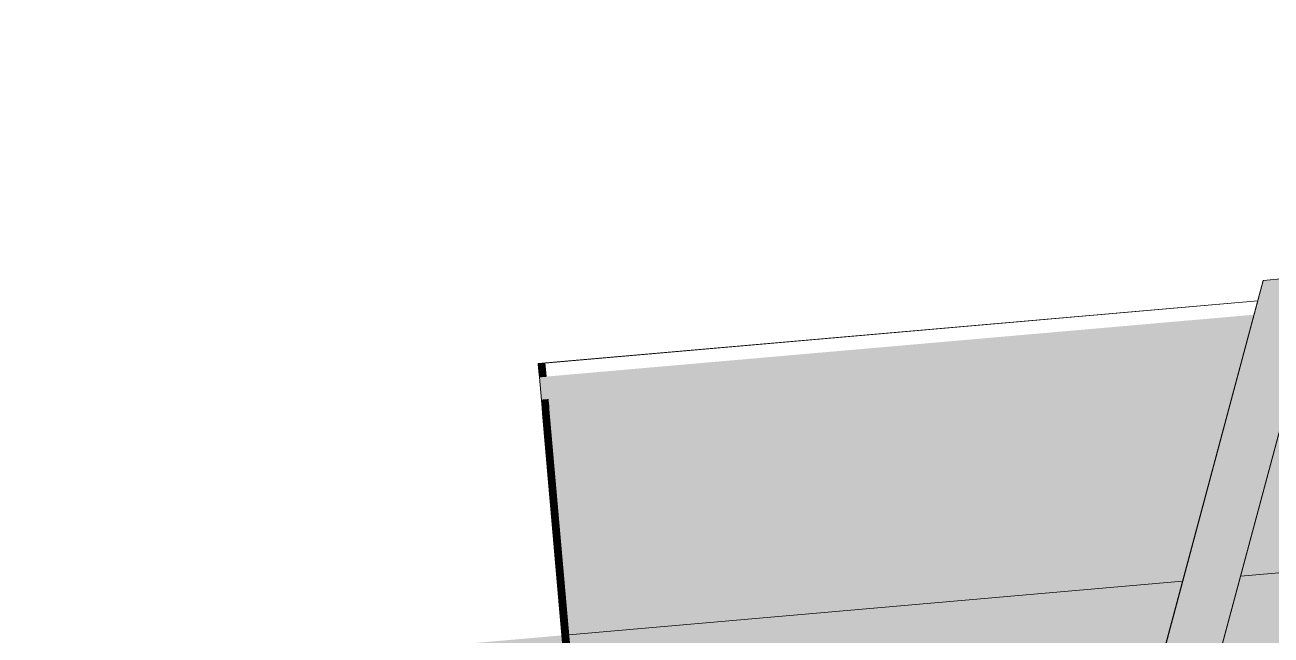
# Model space of a CAD drawing. Header units: millimetres. Extents: x 632 to 546626, y -3890 to 22200.
# Drawn here: x 370516.2 to 370584.7, y 16885.2 to 16918.7 of the extents above; entities that cross this region are included whole.
import ezdxf

# ---------------------------------------------------------------- set-up
doc = ezdxf.new("R2010")
doc.units = ezdxf.units.MM
doc.layers.add('A-270-M_ROOF', color=132, linetype='Continuous', lineweight=13)
doc.layers.add('A-770-ME_FFE_SA', color=91, linetype='Continuous', lineweight=13)

# ---------------------------------------------------------------- blocks, each defined once
blk = doc.blocks.new('Static Line_Sayfa_Metal Deck_Pan Mount - Up to 15 _ pitch - Max 2 Users-1845874-S6_501-SECTION A6')
at = {"layer": 'A-770-ME_FFE_SA', "lineweight": 5, "transparency": 33554432}
for points in [[(4548485.55, 16846.463), (4548530.379, 16850.385), (4548544.175, 16901.871), (4548684.179, 16914.12), (4548706.706, 16865.811), (4548751.534, 16869.733), (4548751.273, 16872.722), (4548708.537, 16868.983), (4548686.01, 16917.291), (4548541.814, 16904.65), (4548528.025, 16853.19), (4548485.289, 16849.451), (4548485.518, 16846.834)], [(4548506.273, 16851.037), (4548705.512, 16868.468), (4548701.285, 16916.782), (4548502.046, 16899.351), (4548504.112, 16875.742)], [(4548506.314, 16851.04), (4548705.553, 16868.471), (4548701.326, 16916.786), (4548502.087, 16899.355), (4548504.153, 16875.742)], [(4548506.355, 16851.044), (4548705.594, 16868.475), (4548701.367, 16916.789), (4548502.128, 16899.358), (4548504.194, 16875.742)], [(4548506.396, 16851.047), (4548705.635, 16868.479), (4548701.408, 16916.793), (4548502.169, 16899.362), (4548504.236, 16875.742)], [(4548506.437, 16851.051), (4548705.676, 16868.482), (4548701.449, 16916.797), (4548502.21, 16899.366), (4548504.277, 16875.742)], [(4548506.478, 16851.055), (4548705.717, 16868.486), (4548701.49, 16916.8), (4548502.251, 16899.369), (4548504.318, 16875.742)], [(4548506.519, 16851.058), (4548705.758, 16868.489), (4548701.531, 16916.804), (4548502.292, 16899.373), (4548504.359, 16875.742)], [(4548506.56, 16851.062), (4548705.799, 16868.493), (4548701.572, 16916.807), (4548502.333, 16899.376), (4548504.401, 16875.742)], [(4548506.601, 16851.065), (4548705.84, 16868.497), (4548701.613, 16916.811), (4548502.374, 16899.38), (4548504.442, 16875.742)], [(4548506.642, 16851.069), (4548705.881, 16868.5), (4548701.654, 16916.815), (4548502.415, 16899.383), (4548504.483, 16875.742)], [(4548506.449, 16849.044), (4548705.688, 16866.476), (4548701.461, 16914.79), (4548502.222, 16897.359), (4548504.113, 16875.742)], [(4548506.49, 16849.048), (4548705.729, 16866.479), (4548701.502, 16914.794), (4548502.263, 16897.362), (4548504.154, 16875.742)], [(4548506.531, 16849.052), (4548705.77, 16866.483), (4548701.543, 16914.797), (4548502.304, 16897.366), (4548504.195, 16875.742)], [(4548506.572, 16849.055), (4548705.811, 16866.486), (4548701.584, 16914.801), (4548502.345, 16897.37), (4548504.237, 16875.742)], [(4548506.613, 16849.059), (4548705.852, 16866.49), (4548701.624, 16914.804), (4548502.386, 16897.373), (4548504.278, 16875.742)], [(4548506.654, 16849.062), (4548705.893, 16866.494), (4548701.665, 16914.808), (4548502.427, 16897.377), (4548504.319, 16875.742)], [(4548506.695, 16849.066), (4548705.934, 16866.497), (4548701.706, 16914.812), (4548502.468, 16897.38), (4548504.361, 16875.742)], [(4548506.736, 16849.07), (4548705.975, 16866.501), (4548701.747, 16914.815), (4548502.509, 16897.384), (4548504.402, 16875.742)], [(4548506.777, 16849.073), (4548706.015, 16866.504), (4548701.788, 16914.819), (4548502.55, 16897.388), (4548504.443, 16875.742)], [(4548506.818, 16849.077), (4548706.056, 16866.508), (4548701.829, 16914.822), (4548502.59, 16897.391), (4548504.485, 16875.742)]]:
    blk.add_hatch(color=256, dxfattribs=at).paths.add_polyline_path(points)
at = {"layer": 'A-770-ME_FFE_SA', "lineweight": 5}
for p, q in [((4548686.01, 16917.291), (4548541.821, 16904.676)), ((4548541.825, 16904.677), (4548589.012, 16908.805)), ((4548541.821, 16904.676), (4548528.025, 16853.19)), ((4548528.029, 16853.191), (4548541.817, 16904.65)), ((4548541.817, 16904.65), (4548541.825, 16904.677)), ((4548541.521, 16903.558), (4548501.981, 16900.099)), ((4548541.521, 16903.558), (4548502.022, 16900.102)), ((4548541.521, 16903.558), (4548502.063, 16900.106)), ((4548541.521, 16903.558), (4548502.104, 16900.11)), ((4548541.521, 16903.558), (4548502.145, 16900.113)), ((4548541.521, 16903.558), (4548502.186, 16900.117)), ((4548541.521, 16903.558), (4548502.227, 16900.12)), ((4548541.521, 16903.558), (4548502.268, 16900.124)), ((4548541.521, 16903.558), (4548502.309, 16900.127)), ((4548541.521, 16903.558), (4548502.35, 16900.131)), ((4548530.379, 16850.385), (4548544.175, 16901.871)), ((4548544.179, 16901.871), (4548530.383, 16850.385)), ((4548506.251, 16851.285), (4548502.046, 16899.351)), ((4548502.22, 16897.359), (4548506.251, 16851.285)), ((4548506.253, 16851.285), (4548502.222, 16897.359)), ((4548502.222, 16897.359), (4548506.253, 16851.285)), ((4548502.261, 16897.362), (4548506.292, 16851.289)), ((4548506.292, 16851.289), (4548502.261, 16897.362)), ((4548506.294, 16851.289), (4548502.263, 16897.362)), ((4548502.263, 16897.362), (4548506.294, 16851.289)), ((4548502.302, 16897.366), (4548506.333, 16851.292)), ((4548506.333, 16851.292), (4548502.302, 16897.366)), ((4548506.335, 16851.293), (4548502.304, 16897.366)), ((4548502.304, 16897.366), (4548506.335, 16851.293)), ((4548502.343, 16897.37), (4548506.374, 16851.296)), ((4548506.374, 16851.296), (4548502.343, 16897.37)), ((4548506.376, 16851.296), (4548502.345, 16897.37)), ((4548502.345, 16897.37), (4548506.376, 16851.296)), ((4548502.384, 16897.373), (4548506.415, 16851.3)), ((4548506.415, 16851.3), (4548502.384, 16897.373)), ((4548506.417, 16851.3), (4548502.386, 16897.373)), ((4548502.386, 16897.373), (4548506.417, 16851.3)), ((4548502.425, 16897.377), (4548506.456, 16851.303)), ((4548506.456, 16851.303), (4548502.425, 16897.377)), ((4548506.458, 16851.303), (4548502.427, 16897.377)), ((4548502.427, 16897.377), (4548506.458, 16851.303)), ((4548502.466, 16897.38), (4548506.497, 16851.307)), ((4548506.497, 16851.307), (4548502.466, 16897.38)), ((4548506.499, 16851.307), (4548502.468, 16897.38)), ((4548502.468, 16897.38), (4548506.499, 16851.307)), ((4548502.507, 16897.384), (4548506.538, 16851.31)), ((4548506.538, 16851.31), (4548502.507, 16897.384)), ((4548506.54, 16851.31), (4548502.509, 16897.384)), ((4548502.509, 16897.384), (4548506.54, 16851.31)), ((4548502.548, 16897.387), (4548506.579, 16851.314)), ((4548506.579, 16851.314), (4548502.548, 16897.387)), ((4548506.58, 16851.314), (4548502.55, 16897.388)), ((4548502.55, 16897.388), (4548506.581, 16851.314)), ((4548502.589, 16897.391), (4548506.62, 16851.318)), ((4548506.62, 16851.318), (4548502.589, 16897.391)), ((4548506.621, 16851.318), (4548502.59, 16897.391)), ((4548502.591, 16897.391), (4548506.622, 16851.318))]:
    blk.add_line(p, q, dxfattribs=at)
for centre, start_param, end_param in [((4548502.068, 16899.103), 6.282926, 7.601822), ((4548502.069, 16899.103), 5.843778, 6.283185), ((4548502.069, 16899.103), 4.964554, 5.84364), ((4548502.109, 16899.106), 6.283139, 6.722731), ((4548502.11, 16899.106), 5.84366, 6.283185), ((4548502.109, 16899.106), 0.439538, 1.318637), ((4548502.11, 16899.106), 4.964542, 5.84364), ((4548502.15, 16899.11), 6.283139, 6.722731), ((4548502.151, 16899.11), 5.843728, 6.283185), ((4548502.15, 16899.11), 0.439538, 1.318637), ((4548502.151, 16899.11), 4.964529, 5.84364), ((4548502.191, 16899.113), 6.283139, 6.722731), ((4548502.192, 16899.113), 5.843728, 6.283185), ((4548502.191, 16899.113), 0.439528, 0.659318), ((4548502.192, 16899.113), 4.964554, 5.84364), ((4548502.191, 16899.113), 0.659416, 0.879091), ((4548502.191, 16899.113), 0.87907, 1.098864), ((4548502.232, 16899.117), 6.283009, 6.722731), ((4548502.233, 16899.117), 5.843778, 6.283185), ((4548502.191, 16899.113), 1.098861, 1.318637), ((4548502.232, 16899.117), 0.439704, 1.318637), ((4548502.233, 16899.117), 5.18433, 5.84364), ((4548502.273, 16899.121), 6.283127, 6.722731), ((4548502.274, 16899.121), 5.84366, 6.283185), ((4548502.233, 16899.117), 4.964511, 5.184321), ((4548502.273, 16899.121), 0.439586, 1.318637), ((4548502.274, 16899.121), 5.623933, 5.84364), ((4548502.274, 16899.121), 5.404058, 5.623867), ((4548502.274, 16899.121), 5.184359, 5.404094), ((4548502.314, 16899.124), 6.283127, 6.722731), ((4548502.315, 16899.124), 5.843609, 6.283185), ((4548502.274, 16899.121), 4.964511, 5.184321), ((4548502.314, 16899.124), 0.439586, 1.318637), ((4548502.315, 16899.124), 5.623807, 5.84364), ((4548502.315, 16899.124), 5.404204, 5.623867), ((4548502.315, 16899.124), 5.18436, 5.404094), ((4548502.355, 16899.128), 6.283083, 6.722731), ((4548502.356, 16899.128), 5.843609, 6.283185), ((4548502.315, 16899.124), 4.964512, 5.184321), ((4548502.355, 16899.128), 0.439528, 0.659318), ((4548502.356, 16899.128), 4.96455, 5.84364), ((4548502.355, 16899.128), 0.659293, 0.879091), ((4548502.355, 16899.128), 0.879072, 1.098864), ((4548502.396, 16899.131), 6.283009, 6.722731), ((4548502.397, 16899.131), 5.84366, 6.283185), ((4548502.355, 16899.128), 1.09892, 1.318637), ((4548502.396, 16899.131), 0.439629, 1.318637), ((4548502.397, 16899.131), 5.623829, 5.84364), ((4548502.397, 16899.131), 5.404139, 5.623867), ((4548502.397, 16899.131), 5.184299, 5.404094), ((4548502.437, 16899.135), 6.283127, 6.722731), ((4548502.438, 16899.135), 5.84366, 6.283185), ((4548502.397, 16899.131), 4.964582, 5.184321), ((4548502.437, 16899.135), 0.439526, 0.659318), ((4548502.438, 16899.135), 4.964575, 5.84364), ((4548502.437, 16899.135), 0.659212, 0.879091), ((4548502.437, 16899.135), 0.879153, 1.098864), ((4548502.437, 16899.135), 1.098874, 1.318637), ((4548502.242, 16897.11), 0, 1.318595), ((4548502.243, 16897.11), 4.964548, 6.283182), ((4548502.283, 16897.114), 0, 0.43958), ((4548502.284, 16897.114), 5.84364, 6.283034), ((4548502.283, 16897.114), 0.439546, 1.318619), ((4548502.284, 16897.114), 4.964548, 5.843626), ((4548502.324, 16897.117), 0, 0.439512), ((4548502.325, 16897.117), 5.84364, 6.283034), ((4548502.324, 16897.117), 0.439546, 0.659326), ((4548502.325, 16897.117), 5.623867, 5.8437), ((4548502.324, 16897.117), 0.659318, 0.879104), ((4548502.325, 16897.117), 5.404094, 5.623901), ((4548502.324, 16897.117), 0.879091, 1.098889), ((4548502.325, 16897.117), 5.184321, 5.404047), ((4548502.365, 16897.121), 0, 0.439512), ((4548502.366, 16897.121), 5.84364, 6.283207), ((4548502.324, 16897.117), 1.098864, 1.318646), ((4548502.365, 16897.121), 0.439546, 0.879055), ((4548502.325, 16897.117), 4.964548, 5.18432), ((4548502.366, 16897.121), 5.184321, 5.843566), ((4548502.365, 16897.121), 0.879091, 1.318693), ((4548502.406, 16897.125), 0, 0.439541), ((4548502.407, 16897.125), 5.84364, 6.283207), ((4548502.406, 16897.125), 0.439546, 0.659309), ((4548502.366, 16897.121), 4.964548, 5.184333), ((4548502.407, 16897.125), 5.623867, 5.843697), ((4548502.406, 16897.125), 0.659318, 0.879007), ((4548502.407, 16897.125), 5.404094, 5.623821), ((4548502.406, 16897.125), 0.879091, 1.098937), ((4548502.407, 16897.125), 5.184321, 5.404129), ((4548502.447, 16897.128), 0, 0.219854), ((4548502.448, 16897.128), 6.063412, 6.283207), ((4548502.447, 16897.128), 0.219773, 0.439588), ((4548502.448, 16897.128), 5.84364, 6.063413), ((4548502.406, 16897.125), 1.098864, 1.318633), ((4548502.447, 16897.128), 0.439546, 0.659206), ((4548502.407, 16897.125), 4.964548, 5.184345), ((4548502.448, 16897.128), 5.623867, 5.843723), ((4548502.447, 16897.128), 0.659318, 0.879088), ((4548502.448, 16897.128), 5.404094, 5.623821), ((4548502.447, 16897.128), 0.879091, 1.098937), ((4548502.448, 16897.128), 5.184321, 5.404147), ((4548502.488, 16897.132), 0, 0.219881), ((4548502.489, 16897.132), 6.063412, 6.283338), ((4548502.488, 16897.132), 0.219773, 0.439588), ((4548502.489, 16897.132), 5.84364, 6.063261), ((4548502.447, 16897.128), 1.098864, 1.318601), ((4548502.488, 16897.132), 0.439546, 0.659206), ((4548502.448, 16897.128), 4.964548, 5.184345), ((4548502.489, 16897.132), 5.623867, 5.8437), ((4548502.488, 16897.132), 0.659318, 0.879088), ((4548502.489, 16897.132), 5.404094, 5.623901), ((4548502.488, 16897.132), 0.879091, 1.098877), ((4548502.489, 16897.132), 5.184321, 5.404047), ((4548502.529, 16897.135), 0, 0.439698), ((4548502.53, 16897.135), 5.84364, 6.283034), ((4548502.488, 16897.132), 1.098864, 1.3186), ((4548502.529, 16897.135), 0.439546, 0.659228), ((4548502.489, 16897.132), 4.964548, 5.184333), ((4548502.53, 16897.135), 5.623867, 5.8437), ((4548502.529, 16897.135), 0.659318, 0.879005), ((4548502.53, 16897.135), 5.404094, 5.623901), ((4548502.529, 16897.135), 0.879091, 1.098935), ((4548502.53, 16897.135), 5.184321, 5.404047), ((4548502.57, 16897.139), 0, 0.219754), ((4548502.571, 16897.139), 6.063412, 6.283207), ((4548502.57, 16897.139), 0.219773, 0.439729), ((4548502.571, 16897.139), 5.84364, 6.063289), ((4548502.529, 16897.135), 1.098864, 1.318633), ((4548502.57, 16897.139), 0.439546, 0.659228), ((4548502.53, 16897.135), 4.964548, 5.184333), ((4548502.571, 16897.139), 5.404094, 5.843882), ((4548502.57, 16897.139), 0.659318, 0.879023), ((4548502.57, 16897.139), 0.879091, 1.098948), ((4548502.571, 16897.139), 4.964548, 5.404059), ((4548502.611, 16897.142), 0, 0.43958), ((4548502.612, 16897.143), 5.84364, 6.283207), ((4548502.57, 16897.139), 1.098864, 1.318633), ((4548502.611, 16897.142), 0.439546, 1.318619), ((4548502.612, 16897.143), 4.964548, 5.843675)]:
    blk.add_ellipse(centre, major_axis=(-0.087, 0.996), ratio=0.000007, start_param=start_param, end_param=end_param, dxfattribs=at)
blk = doc.blocks.new('25021-APA-ZZ-ZZ-M3-AR-000001_V3_rvt-6-S6_501-SECTION A6')
at = {"layer": 'A-270-M_ROOF', "transparency": 33554432}
blk.add_hatch(color=9, dxfattribs=at).paths.add_polyline_path([(4535648.823, 15720.383), (4558304.614, 17702.508), (4578095.614, 15971.02), (4578095.614, 16011.173), (4558304.614, 17742.661), (4535648.823, 15760.536)])
at = {"layer": 'A-270-M_ROOF', "color": 53, "lineweight": 5}
for p, q in [((4548690.065, 16901.497), (4548540.57, 16888.418)), ((4548537.39, 16888.139), (4548503.658, 16885.188))]:
    blk.add_line(p, q, dxfattribs=at)
at = {"layer": 'A-770-ME_FFE_SA', "color": 53, "lineweight": 5}
blk.add_blockref('Static Line_Sayfa_Metal Deck_Pan Mount - Up to 15 _ pitch - Max 2 Users-1845874-S6_501-SECTION A6', (0, 0), dxfattribs=at)

msp = doc.modelspace()

# ---------------------------------------------------------------- block references
at = {"color": 10, "lineweight": 5}
msp.add_blockref('25021-APA-ZZ-ZZ-M3-AR-000001_V3_rvt-6-S6_501-SECTION A6', (-4177957.554, 0), dxfattribs=at)

doc.saveas('drawing.dxf')
